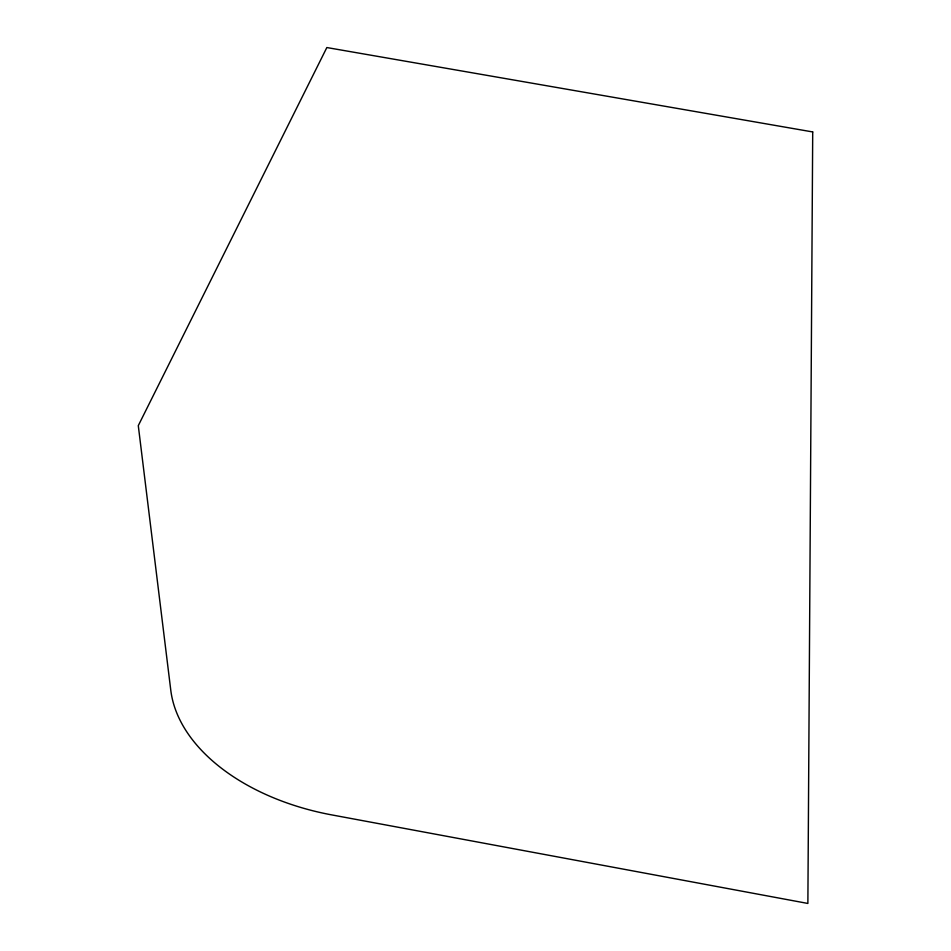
<?xml version="1.0" encoding="UTF-8"?>
<svg xmlns="http://www.w3.org/2000/svg" width="951" height="951" viewBox="0 0 951 951"><rect width="100%" height="100%" fill="white"/><g stroke="black" fill="none" stroke-linecap="round" stroke-linejoin="round"><path stroke-width="1.43" d="M812.713 131.939L807.875 903.45L331.756 814.9A196.453 123.915 7 0 1 170.788 690.26L138.287 425.644L326.847 47.55L812.713 131.939"/></g></svg>
